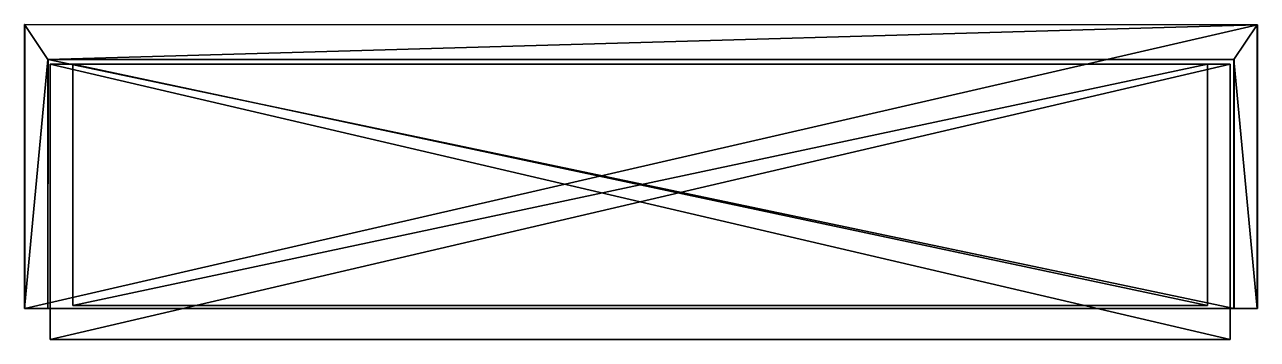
# Model space of a CAD drawing. Extents: x -200 to 201, y 0 to 102.
import ezdxf

# ---------------------------------------------------------------- set-up
doc = ezdxf.new("R2010")
doc.units = 0
doc.layers.add('donutBox', color=250, linetype='CONTINUOUS')
doc.layers.add('donutBoxLid', color=250, linetype='CONTINUOUS')

msp = doc.modelspace()

# ---------------------------------------------------------------- meshes
at = {"layer": 'donutBox'}
mesh = msp.add_polyface(dxfattribs=at)
corners = [(-191.852539, 0, 107.400452), (-191.852539, 89.450147, 107.400452), (191.852539, 0, 107.400452), (191.852539, 89.450147, 107.400452), (191.852539, 0, -107.400452), (191.852539, 89.450147, -107.400452), (-191.852539, 0, -107.400452), (-191.852539, 89.450147, -107.400452), (-184.50176, 89.450147, 98.904239), (184.50176, 89.450147, 98.904239), (184.50176, 89.450147, -98.904239), (-184.50176, 89.450147, -98.904239), (-184.50176, 11.019284, 98.904239), (184.50176, 11.019284, 98.904239), (184.50176, 11.019284, -98.904239), (-184.50176, 11.019284, -98.904239)]
mesh.append_faces([[corners[k] for k in face] for face in [(0, 1, 3), (2, 3, 5), (4, 5, 7), (6, 7, 1), (12, 15, 14), (6, 0, 2), (1, 8, 9), (3, 9, 10), (5, 10, 11), (7, 11, 8), (8, 12, 13), (9, 13, 14), (10, 14, 15), (11, 15, 12), (0, 3, 2), (2, 5, 4), (4, 7, 6), (6, 1, 0), (12, 14, 13), (6, 2, 4), (1, 9, 3), (3, 10, 5), (5, 11, 7), (7, 8, 1), (8, 13, 9), (9, 14, 10), (10, 15, 11), (11, 12, 8)]])
at = {"layer": 'donutBoxLid'}
mesh = msp.add_polyface(dxfattribs=at)
corners = [(200.664882, 102.309062, 110.833163), (200.662473, 9.996511, 110.833163), (-200.121764, 102.318846, 110.841359), (-200.124172, 10.006295, 110.841359), (-200.126348, 102.318846, -107.934381), (-200.128756, 10.006295, -107.934381), (200.660298, 102.309062, -107.942577), (200.657889, 9.996511, -107.942577), (193.076286, 9.996696, 102.065226), (-192.538352, 10.00611, 102.073112), (-192.542752, 10.00611, -107.934536), (193.071886, 9.996696, -107.942421), (193.078398, 90.937346, 102.065226), (-192.536241, 90.94676, 102.073112), (-192.540641, 90.94676, -107.934536), (193.073998, 90.937346, -107.942421)]
mesh.append_faces([[corners[k] for k in face] for face in [(0, 1, 3), (2, 3, 5), (11, 15, 12), (6, 7, 1), (12, 15, 14), (6, 0, 2), (1, 8, 9), (3, 9, 10), (9, 13, 14), (7, 11, 8), (8, 12, 13), (15, 11, 7), (6, 4, 14), (14, 4, 5), (0, 3, 2), (2, 5, 4), (11, 12, 8), (6, 1, 0), (12, 14, 13), (6, 2, 4), (1, 9, 3), (3, 10, 5), (9, 14, 10), (7, 8, 1), (8, 13, 9), (15, 7, 6), (6, 14, 15), (14, 5, 10)]])

doc.saveas('drawing.dxf')
